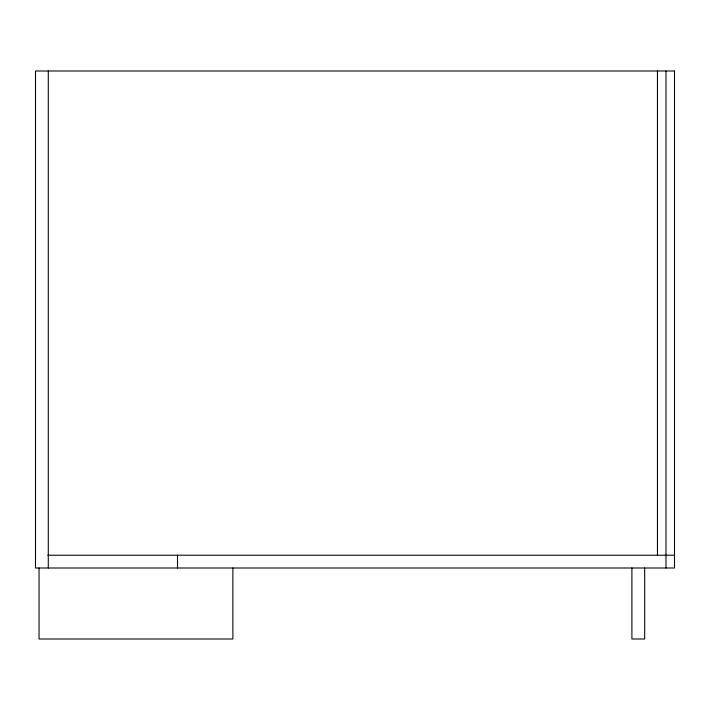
<?xml version="1.0" encoding="UTF-8"?>
<svg xmlns="http://www.w3.org/2000/svg" width="710" height="710" viewBox="0 0 710 710"><rect width="100%" height="100%" fill="white"/><g stroke="black" fill="none" stroke-linecap="round" stroke-linejoin="round"><path stroke-width="1.06" d="M47.747 555.22L674.5 555.22M665.98 71L665.98 568M657.46 71L657.46 555.22M644.68 568L644.68 639L631.9 639L631.9 568M232.88 568L232.88 639L39.05 639L39.05 568M177.5 555.22L177.5 568M48.28 71L48.28 568M674.5 71L35.5 71L35.5 568L674.5 568L674.5 71"/></g></svg>
